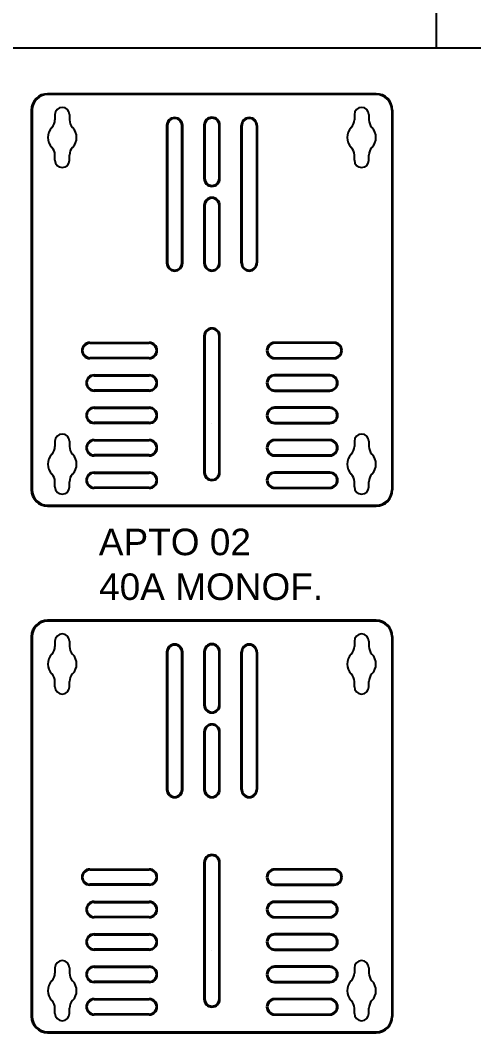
# Model space of a CAD drawing. Header units: millimetres. Extents: x 412 to 646, y 331 to 411.
# Drawn here: x 476.1483 to 476.3539, y 363.8661 to 364.3244 of the extents above; entities that cross this region are included whole.
import ezdxf

# ---------------------------------------------------------------- set-up
doc = ezdxf.new("R2010")
doc.units = ezdxf.units.MM
doc.layers.add('Elétrico', color=5, linetype='Continuous')
doc.styles.add('ARIAL', font='arial.ttf')
doc.dimstyles.new('cotass', dxfattribs={"dimtxt": 0.1, "dimasz": 0.01, "dimexe": 0.01, "dimexo": 0, "dimgap": 0.01, "dimtad": 0, "dimtih": 1, "dimtoh": 1, "dimdec": 0, "dimlfac": 1000, "dimzin": 4, "dimdsep": 46, "dimtxsty": 'ARIAL', "dimblk": 'OBLIQUE', "dimcen": 0, "dimdle": 0.01, "dimclrd": 7, "dimclre": 7, "dimclrt": 3, "dimadec": 0, "dimazin": 1, "dimtfac": 1, "dimtdec": 0, "dimtix": 1, "dimtofl": 0, "dimtmove": 0, "dimatfit": 3, "dimldrblk": 'OPEN30', "dimfxl": 0, "dimtolj": 1, "dimtzin": 0, "dimlwd": -1, "dimarcsym": 0})

# ---------------------------------------------------------------- blocks, each defined once
blk = doc.blocks.new('_Oblique')
at = {"color": 0, "linetype": 'ByBlock', "lineweight": -2}
blk.add_line((-0.5, -0.5), (0.5, 0.5), dxfattribs=at)
blk = doc.blocks.new('*D27')
at = {"layer": 'DEFPOINTS', "color": 0, "transparency": 16777216}
for p in [(476.3370169284684, 364.5025513806896), (475.9570169284685, 364.3117757689944), (476.3370169284684, 364.3117757689944)]:
    blk.add_point(p, dxfattribs=at)
at = {"layer": 'Elétrico', "color": 7, "transparency": 16777216}
for p, q in [((475.9545169284685, 364.5025513806896), (476.1169504209651, 364.5025513806896)), ((476.3395169284684, 364.5025513806896), (476.1770834359719, 364.5025513806896))]:
    blk.add_line(p, q, dxfattribs=at)
at = {"layer": 'Elétrico', "color": 7, "lineweight": -2, "transparency": 16777216}
for p, q in [((475.9570169284685, 364.3117757689944), (475.9570169284685, 364.5050513806896)), ((476.3370169284684, 364.3117757689944), (476.3370169284684, 364.5050513806896))]:
    blk.add_line(p, q, dxfattribs=at)
at = {"layer": 'Elétrico', "color": 7, "transparency": 16777216, "xscale": 0.0025, "yscale": 0.0025, "zscale": 0.0025, "rotation": 180}
blk.add_blockref('_Oblique', (475.9570169284685, 364.5025513806896), dxfattribs=at)
at = {"layer": 'Elétrico', "color": 7, "transparency": 16777216, "xscale": 0.0025, "yscale": 0.0025, "zscale": 0.0025}
blk.add_blockref('_Oblique', (476.3370169284684, 364.5025513806896), dxfattribs=at)
at = {"layer": 'Elétrico', "color": 3, "transparency": 16777216, "insert": (476.1470169284685, 364.5025513806896), "char_height": 0.025, "attachment_point": 5, "style": 'ARIAL'}
blk.add_mtext('\\A1;380', dxfattribs=at)
blk = doc.blocks.new('_Open30')
at = {"color": 0, "linetype": 'ByBlock', "lineweight": -2}
for p, q in [((-1, 0.26794919), (0, 0)), ((0, 0), (-1, -0.26794919)), ((0, 0), (-1, 0))]:
    blk.add_line(p, q, dxfattribs=at)
blk = doc.blocks.new('*D28')
at = {"layer": 'DEFPOINTS', "color": 0, "transparency": 16777216}
for p in [(476.7170169284685, 364.5025513806896), (476.3370169284684, 364.3117757689944), (476.7170169284685, 364.3117757689944)]:
    blk.add_point(p, dxfattribs=at)
at = {"layer": 'Elétrico', "color": 7, "transparency": 16777216}
for p, q in [((476.3345169284684, 364.5025513806896), (476.496950420965, 364.5025513806896)), ((476.7195169284685, 364.5025513806896), (476.5570834359719, 364.5025513806896))]:
    blk.add_line(p, q, dxfattribs=at)
at = {"layer": 'Elétrico', "color": 7, "lineweight": -2, "transparency": 16777216}
for p, q in [((476.3370169284684, 364.3117757689944), (476.3370169284684, 364.5050513806896)), ((476.7170169284685, 364.3117757689944), (476.7170169284685, 364.5050513806896))]:
    blk.add_line(p, q, dxfattribs=at)
at = {"layer": 'Elétrico', "color": 7, "transparency": 16777216, "xscale": 0.0025, "yscale": 0.0025, "zscale": 0.0025, "rotation": 180}
blk.add_blockref('_Oblique', (476.3370169284684, 364.5025513806896), dxfattribs=at)
at = {"layer": 'Elétrico', "color": 7, "transparency": 16777216, "xscale": 0.0025, "yscale": 0.0025, "zscale": 0.0025}
blk.add_blockref('_Oblique', (476.7170169284685, 364.5025513806896), dxfattribs=at)
at = {"layer": 'Elétrico', "color": 3, "transparency": 16777216, "insert": (476.5270169284685, 364.5025513806896), "char_height": 0.025, "attachment_point": 5, "style": 'ARIAL'}
blk.add_mtext('\\A1;380', dxfattribs=at)

msp = doc.modelspace()

# ---------------------------------------------------------------- linework, layer by layer
for p, q in [((476.3370169284684, 364.3117757689944), (475.9570169284685, 364.3117757689944)), ((476.7170169284685, 364.3117757689944), (476.3370169284686, 364.3117757689944)), ((476.3096680897228, 364.2911394537767), (476.1607680897229, 364.2911394537767)), ((476.3096680897228, 364.2907394537766), (476.1607680897229, 364.2907394537766)), ((476.1533680897227, 364.2837394537768), (476.1533680897227, 364.1118594537767)), ((476.1537680897228, 364.2837394537768), (476.1537680897228, 364.1118594537767)), ((476.1640975027302, 364.2816544870531), (476.1640975027302, 364.2793149980085)), ((476.1673825027304, 364.2849394870531), (476.1673825027304, 364.2849394870531)), ((476.1706675027305, 364.2816544870531), (476.1706675027305, 364.2793149980085)), ((476.2997686767152, 364.2816544870531), (476.2997686767152, 364.2793149980085)), ((476.3063386767154, 364.2816544870531), (476.3063386767154, 364.2793149980085)), ((476.3166680897228, 364.2837394537768), (476.3166680897228, 364.1118594537767)), ((476.317068089723, 364.2837394537768), (476.317068089723, 364.1118594537767)), ((476.2146680897227, 364.2766894537768), (476.2146680897227, 364.2145394537766)), ((476.2150680897229, 364.2766894537768), (476.2150680897229, 364.2145394537766)), ((476.2215680897226, 364.2145394537766), (476.2215680897226, 364.2766894537768)), ((476.221968089723, 364.2145394537766), (476.221968089723, 364.2766894537768)), ((476.2315680897228, 364.2768394537769), (476.2315680897228, 364.2528394537768)), ((476.231968089723, 364.2768394537769), (476.231968089723, 364.2528394537768)), ((476.2384680897227, 364.2528394537768), (476.2384680897227, 364.2768394537769)), ((476.2388680897228, 364.2528394537768), (476.2388680897228, 364.2768394537769)), ((476.2484680897227, 364.2145394537766), (476.2484680897227, 364.2766894537768)), ((476.2488680897228, 364.2145394537766), (476.2488680897228, 364.2766894537768)), ((476.255368089723, 364.2766894537768), (476.255368089723, 364.2145394537766)), ((476.2557680897227, 364.2766894537768), (476.2557680897227, 364.2145394537766)), ((476.1640975027302, 364.2610244870531), (476.1640975027302, 364.2633639760976)), ((476.1706675027305, 364.2610244870531), (476.1706675027305, 364.2633639760976)), ((476.2997686767152, 364.2610244870531), (476.2997686767152, 364.2633639760976)), ((476.3063386767154, 364.2610244870531), (476.3063386767154, 364.2633639760976)), ((476.2315680897228, 364.2405394537767), (476.2315680897228, 364.2145394537766)), ((476.231968089723, 364.2405394537767), (476.231968089723, 364.2145394537766)), ((476.2384680897227, 364.2145394537766), (476.2384680897227, 364.2405394537767)), ((476.2388680897228, 364.2145394537766), (476.2388680897228, 364.2405394537767)), ((476.2352180897229, 364.2112894537769), (476.2352180897229, 364.2112894537769)), ((476.2352180897229, 364.2112894537769), (476.2352180897229, 364.2112894537769)), ((476.2352180897229, 364.2112894537769), (476.2352180897229, 364.2112894537769)), ((476.2352180897229, 364.2104894537766), (476.2352180897229, 364.2104894537766)), ((476.2352180897229, 364.2104894537766), (476.2352180897229, 364.2104894537766)), ((476.2352180897229, 364.2104894537766), (476.2352180897229, 364.2104894537766)), ((476.2315680897228, 364.1814394537768), (476.2315680897228, 364.1197394537766)), ((476.231968089723, 364.1814394537768), (476.231968089723, 364.1197394537766)), ((476.2384680897227, 364.1197394537766), (476.2384680897227, 364.1814394537768)), ((476.2388680897228, 364.1197394537766), (476.2388680897228, 364.1814394537768)), ((476.1798681164597, 364.1785594490267), (476.2068181164597, 364.1785594490267)), ((476.1798681164597, 364.1781594490266), (476.2068181164597, 364.1781594490266)), ((476.2905680629859, 364.1785594490267), (476.263618062986, 364.1785594490267)), ((476.2905680629859, 364.1781594490266), (476.263618062986, 364.1781594490266)), ((476.1766181164597, 364.1749094490266), (476.1766181164597, 364.1749094490266)), ((476.2068181164597, 364.1716594490266), (476.1798681164597, 364.1716594490266)), ((476.2068181164597, 364.1712594490267), (476.1798681164597, 364.1712594490267)), ((476.2100681164596, 364.1749094490266), (476.2100681164596, 364.1749094490266)), ((476.260368062986, 364.1749094490266), (476.260368062986, 364.1749094490266)), ((476.263618062986, 364.1716594490266), (476.2905680629859, 364.1716594490266)), ((476.263618062986, 364.1712594490267), (476.2905680629859, 364.1712594490267)), ((476.2938180629859, 364.1749094490266), (476.2938180629859, 364.1749094490266)), ((476.1818181164596, 364.1638794490265), (476.2068181164597, 364.1638794490265)), ((476.1818181164596, 364.1634794490268), (476.2068181164597, 364.1634794490268)), ((476.2886180629858, 364.1638794490265), (476.263618062986, 364.1638794490265)), ((476.2886180629858, 364.1634794490268), (476.263618062986, 364.1634794490268)), ((476.2068181164597, 364.1569794490266), (476.1818181164596, 364.1569794490266)), ((476.263618062986, 364.1569794490266), (476.2886180629858, 364.1569794490266)), ((476.2068181164597, 364.1565794490267), (476.1818181164596, 364.1565794490267)), ((476.263618062986, 364.1565794490267), (476.2886180629858, 364.1565794490267)), ((476.1818181164596, 364.1491994490267), (476.2068181164597, 364.1491994490267)), ((476.1818181164596, 364.1487994490266), (476.2068181164597, 364.1487994490266)), ((476.2886180629858, 364.1491994490267), (476.263618062986, 364.1491994490267)), ((476.2886180629858, 364.1487994490266), (476.263618062986, 364.1487994490266)), ((476.2068181164597, 364.1422994490266), (476.1818181164596, 364.1422994490266)), ((476.2068181164597, 364.1418994490267), (476.1818181164596, 364.1418994490267)), ((476.2352180897229, 364.1416894537766), (476.2352180897229, 364.1416894537766)), ((476.2352180897229, 364.1416894537766), (476.2352180897229, 364.1416894537766)), ((476.2352180897229, 364.1416894537766), (476.2352180897229, 364.1416894537766)), ((476.263618062986, 364.1422994490266), (476.2886180629858, 364.1422994490266)), ((476.263618062986, 364.1418994490267), (476.2886180629858, 364.1418994490267)), ((476.1673825027304, 364.137089487053), (476.1673825027304, 364.137089487053)), ((476.1818181164596, 364.1345194490267), (476.2068181164597, 364.1345194490267)), ((476.1818181164596, 364.1341194490266), (476.2068181164597, 364.1341194490266)), ((476.2886180629858, 364.1345194490267), (476.263618062986, 364.1345194490267)), ((476.2886180629858, 364.1341194490266), (476.263618062986, 364.1341194490266)), ((476.3030536767152, 364.137089487053), (476.3030536767152, 364.137089487053)), ((476.1640975027302, 364.133804487053), (476.1640975027302, 364.1314649980083)), ((476.1706675027305, 364.133804487053), (476.1706675027305, 364.1314649980083)), ((476.2997686767152, 364.133804487053), (476.2997686767152, 364.1314649980083)), ((476.3063386767154, 364.133804487053), (476.3063386767154, 364.1314649980083)), ((476.2068181164597, 364.1276194490266), (476.1818181164596, 364.1276194490266)), ((476.2068181164597, 364.1272194490267), (476.1818181164596, 364.1272194490267)), ((476.263618062986, 364.1276194490266), (476.2886180629858, 364.1276194490266)), ((476.263618062986, 364.1272194490267), (476.2886180629858, 364.1272194490267)), ((476.1818181164596, 364.1198394490265), (476.2068181164597, 364.1198394490265)), ((476.1818181164596, 364.1194394490268), (476.2068181164597, 364.1194394490268)), ((476.2886180629858, 364.1198394490265), (476.263618062986, 364.1198394490265)), ((476.2886180629858, 364.1194394490268), (476.263618062986, 364.1194394490268)), ((476.1640975027302, 364.113174487053), (476.1640975027302, 364.1155139760978)), ((476.1706675027305, 364.113174487053), (476.1706675027305, 364.1155139760978)), ((476.2068181164597, 364.1129394490266), (476.1818181164596, 364.1129394490266)), ((476.2068181164597, 364.1125394490265), (476.1818181164596, 364.1125394490265)), ((476.263618062986, 364.1129394490266), (476.2886180629858, 364.1129394490266)), ((476.263618062986, 364.1125394490265), (476.2886180629858, 364.1125394490265)), ((476.2997686767152, 364.113174487053), (476.2997686767152, 364.1155139760978)), ((476.2997686767152, 364.113174487053), (476.2997686767152, 364.1155139760978)), ((476.3063386767154, 364.113174487053), (476.3063386767154, 364.1155139760978)), ((476.1607680897229, 364.1048594537768), (476.3096680897228, 364.1048594537768)), ((476.1607680897229, 364.1044594537769), (476.3096680897228, 364.1044594537769)), ((476.3096680897228, 364.0528239737367), (476.1607680897229, 364.0528239737367)), ((476.3096680897228, 364.0524239737366), (476.1607680897229, 364.0524239737366)), ((476.1533680897227, 364.0454239737365), (476.1533680897227, 363.8735439737364)), ((476.1537680897228, 364.0454239737365), (476.1537680897228, 363.8735439737364)), ((476.1640975027302, 364.0433390070128), (476.1640975027302, 364.0409995179683)), ((476.1673825027304, 364.0466240070128), (476.1673825027304, 364.0466240070128)), ((476.1706675027305, 364.0433390070128), (476.1706675027305, 364.0409995179683)), ((476.2997686767152, 364.0433390070128), (476.2997686767152, 364.0409995179683)), ((476.3063386767154, 364.0433390070128), (476.3063386767154, 364.0409995179683)), ((476.3166680897228, 364.0454239737365), (476.3166680897228, 363.8735439737364)), ((476.317068089723, 364.0454239737365), (476.317068089723, 363.8735439737364)), ((476.2146680897227, 364.0383739737368), (476.2146680897227, 363.9762239737364)), ((476.2150680897229, 364.0383739737368), (476.2150680897229, 363.9762239737364)), ((476.2215680897226, 363.9762239737364), (476.2215680897226, 364.0383739737368)), ((476.221968089723, 363.9762239737364), (476.221968089723, 364.0383739737368)), ((476.2315680897228, 364.0385239737367), (476.2315680897228, 364.0145239737368)), ((476.231968089723, 364.0385239737367), (476.231968089723, 364.0145239737368)), ((476.2384680897227, 364.0145239737368), (476.2384680897227, 364.0385239737367)), ((476.2388680897228, 364.0145239737368), (476.2388680897228, 364.0385239737367)), ((476.2484680897227, 363.9762239737364), (476.2484680897227, 364.0383739737368)), ((476.2488680897228, 363.9762239737364), (476.2488680897228, 364.0383739737368)), ((476.255368089723, 364.0383739737368), (476.255368089723, 363.9762239737364)), ((476.2557680897227, 364.0383739737368), (476.2557680897227, 363.9762239737364)), ((476.1640975027302, 364.0227090070128), (476.1640975027302, 364.0250484960574)), ((476.1706675027305, 364.0227090070128), (476.1706675027305, 364.0250484960574)), ((476.2997686767152, 364.0227090070128), (476.2997686767152, 364.0250484960574)), ((476.3063386767154, 364.0227090070128), (476.3063386767154, 364.0250484960574)), ((476.2315680897228, 364.0022239737365), (476.2315680897228, 363.9762239737364)), ((476.231968089723, 364.0022239737365), (476.231968089723, 363.9762239737364)), ((476.2384680897227, 363.9762239737364), (476.2384680897227, 364.0022239737365)), ((476.2388680897228, 363.9762239737364), (476.2388680897228, 364.0022239737365)), ((476.2352180897229, 363.9729739737367), (476.2352180897229, 363.9729739737367)), ((476.2352180897229, 363.9729739737367), (476.2352180897229, 363.9729739737367)), ((476.2352180897229, 363.9729739737367), (476.2352180897229, 363.9729739737367)), ((476.2352180897229, 363.9721739737369), (476.2352180897229, 363.9721739737369)), ((476.2352180897229, 363.9721739737369), (476.2352180897229, 363.9721739737369)), ((476.2352180897229, 363.9721739737369), (476.2352180897229, 363.9721739737369)), ((476.2315680897228, 363.9431239737365), (476.2315680897228, 363.8814239737366)), ((476.231968089723, 363.9431239737365), (476.231968089723, 363.8814239737366)), ((476.2384680897227, 363.8814239737366), (476.2384680897227, 363.9431239737365)), ((476.2388680897228, 363.8814239737366), (476.2388680897228, 363.9431239737365)), ((476.1798681164597, 363.9402439689865), (476.2068181164597, 363.9402439689865)), ((476.1798681164597, 363.9398439689866), (476.2068181164597, 363.9398439689866)), ((476.2905680629859, 363.9402439689865), (476.263618062986, 363.9402439689865)), ((476.2905680629859, 363.9398439689866), (476.263618062986, 363.9398439689866)), ((476.1766181164597, 363.9365939689864), (476.1766181164597, 363.9365939689864)), ((476.2068181164597, 363.9333439689866), (476.1798681164597, 363.9333439689866)), ((476.2068181164597, 363.9329439689865), (476.1798681164597, 363.9329439689865)), ((476.2100681164596, 363.9365939689864), (476.2100681164596, 363.9365939689864)), ((476.260368062986, 363.9365939689864), (476.260368062986, 363.9365939689864)), ((476.263618062986, 363.9333439689866), (476.2905680629859, 363.9333439689866)), ((476.263618062986, 363.9329439689865), (476.2905680629859, 363.9329439689865)), ((476.2938180629859, 363.9365939689864), (476.2938180629859, 363.9365939689864)), ((476.1818181164596, 363.9255639689865), (476.2068181164597, 363.9255639689865)), ((476.1818181164596, 363.9251639689866), (476.2068181164597, 363.9251639689866)), ((476.2886180629858, 363.9255639689865), (476.263618062986, 363.9255639689865)), ((476.2886180629858, 363.9251639689866), (476.263618062986, 363.9251639689866)), ((476.2068181164597, 363.9186639689864), (476.1818181164596, 363.9186639689864)), ((476.263618062986, 363.9186639689864), (476.2886180629858, 363.9186639689864)), ((476.2068181164597, 363.9182639689867), (476.1818181164596, 363.9182639689867)), ((476.263618062986, 363.9182639689867), (476.2886180629858, 363.9182639689867)), ((476.1818181164596, 363.9108839689865), (476.2068181164597, 363.9108839689865)), ((476.1818181164596, 363.9104839689863), (476.2068181164597, 363.9104839689863)), ((476.2886180629858, 363.9108839689865), (476.263618062986, 363.9108839689865)), ((476.2886180629858, 363.9104839689863), (476.263618062986, 363.9104839689863)), ((476.2068181164597, 363.9039839689866), (476.1818181164596, 363.9039839689866)), ((476.2068181164597, 363.9035839689865), (476.1818181164596, 363.9035839689865)), ((476.2352180897229, 363.9033739737366), (476.2352180897229, 363.9033739737366)), ((476.2352180897229, 363.9033739737366), (476.2352180897229, 363.9033739737366)), ((476.2352180897229, 363.9033739737366), (476.2352180897229, 363.9033739737366)), ((476.263618062986, 363.9039839689866), (476.2886180629858, 363.9039839689866)), ((476.263618062986, 363.9035839689865), (476.2886180629858, 363.9035839689865)), ((476.1673825027304, 363.898774007013), (476.1673825027304, 363.898774007013)), ((476.1818181164596, 363.8962039689867), (476.2068181164597, 363.8962039689867)), ((476.1818181164596, 363.8958039689866), (476.2068181164597, 363.8958039689866)), ((476.2886180629858, 363.8962039689867), (476.263618062986, 363.8962039689867)), ((476.2886180629858, 363.8958039689866), (476.263618062986, 363.8958039689866)), ((476.3030536767152, 363.898774007013), (476.3030536767152, 363.898774007013)), ((476.1640975027302, 363.895489007013), (476.1640975027302, 363.8931495179683)), ((476.1706675027305, 363.895489007013), (476.1706675027305, 363.8931495179683)), ((476.2997686767152, 363.895489007013), (476.2997686767152, 363.8931495179683)), ((476.3063386767154, 363.895489007013), (476.3063386767154, 363.8931495179683)), ((476.2068181164597, 363.8893039689864), (476.1818181164596, 363.8893039689864)), ((476.2068181164597, 363.8889039689865), (476.1818181164596, 363.8889039689865)), ((476.263618062986, 363.8893039689864), (476.2886180629858, 363.8893039689864)), ((476.263618062986, 363.8889039689865), (476.2886180629858, 363.8889039689865)), ((476.1818181164596, 363.8815239689865), (476.2068181164597, 363.8815239689865)), ((476.1818181164596, 363.8811239689866), (476.2068181164597, 363.8811239689866)), ((476.2886180629858, 363.8815239689865), (476.263618062986, 363.8815239689865)), ((476.2886180629858, 363.8811239689866), (476.263618062986, 363.8811239689866)), ((476.1640975027302, 363.8748590070128), (476.1640975027302, 363.8771984960575)), ((476.1706675027305, 363.8748590070128), (476.1706675027305, 363.8771984960575)), ((476.2068181164597, 363.8746239689866), (476.1818181164596, 363.8746239689866)), ((476.2068181164597, 363.8742239689865), (476.1818181164596, 363.8742239689865)), ((476.263618062986, 363.8746239689866), (476.2886180629858, 363.8746239689866)), ((476.263618062986, 363.8742239689865), (476.2886180629858, 363.8742239689865)), ((476.2997686767152, 363.8748590070128), (476.2997686767152, 363.8771984960575)), ((476.2997686767152, 363.8748590070128), (476.2997686767152, 363.8771984960575)), ((476.3063386767154, 363.8748590070128), (476.3063386767154, 363.8771984960575)), ((476.1607680897229, 363.8665439737366), (476.3096680897228, 363.8665439737366)), ((476.1607680897229, 363.8661439737367), (476.3096680897228, 363.8661439737367))]:
    msp.add_line(p, q)
for centre, radius, start, end in [((476.1607680897229, 364.2837394537768), 0.007400000000000001, 90, 180), ((476.1607680897229, 364.2837394537768), 0.007, 90, 180), ((476.3096680897228, 364.2837394537768), 0.007400000000000001, 0, 90), ((476.3096680897228, 364.2837394537768), 0.007, 0, 90), ((476.1673825027304, 364.2816544870531), 0.003285, 90, 180), ((476.1673825027304, 364.2816544870531), 0.003285, 0, 90), ((476.3030536767152, 364.2816544870531), 0.003285, 90, 180), ((476.3030536767152, 364.2816544870531), 0.003285, 0, 90), ((476.1590975027303, 364.2793149980085), 0.005, 316.0903885714994, 0), ((476.1756675027301, 364.2793149980085), 0.005, 180, 223.9096114285005), ((476.2183180897226, 364.2766894537768), 0.00365, 90, 180), ((476.2183180897226, 364.2766894537768), 0.00325, 90, 180), ((476.2183180897226, 364.2766894537768), 0.00365, 0, 90), ((476.2183180897226, 364.2766894537768), 0.00325, 0, 90), ((476.2352180897229, 364.2768394537769), 0.00365, 90, 180), ((476.2352180897229, 364.2768394537769), 0.00325, 90, 180), ((476.2352180897229, 364.2768394537769), 0.00365, 0, 90), ((476.2352180897229, 364.2768394537769), 0.00325, 0, 90), ((476.252118089723, 364.2766894537768), 0.00365, 90, 180), ((476.252118089723, 364.2766894537768), 0.00325, 90, 180), ((476.252118089723, 364.2766894537768), 0.00365, 0, 90), ((476.252118089723, 364.2766894537768), 0.00325, 0, 90), ((476.2947686767153, 364.2793149980085), 0.005, 316.0903885714994, 0), ((476.3113386767153, 364.2793149980085), 0.005, 180, 223.9096114285005), ((476.1673825027304, 364.2713394870528), 0.006500000000000001, 136.0903885714995, 223.9096114285005), ((476.1673825027304, 364.2713394870528), 0.006500000000000001, 316.0903885714994, 43.90961142850053), ((476.3030536767152, 364.2713394870528), 0.006500000000000001, 136.0903885714995, 223.9096114285005), ((476.3030536767152, 364.2713394870528), 0.006500000000000001, 316.0903885714994, 43.90961142850053), ((476.1590975027303, 364.2633639760976), 0.005, 0, 43.90961142850053), ((476.1756675027301, 364.2633639760976), 0.005, 136.0903885714995, 180), ((476.2947686767153, 364.2633639760976), 0.005, 0, 43.90961142850053), ((476.3113386767153, 364.2633639760976), 0.005, 136.0903885714995, 180), ((476.1673825027304, 364.2610244870531), 0.003285, 180, 270), ((476.1673825027304, 364.2610244870531), 0.003285, 270, 0), ((476.3030536767152, 364.2610244870531), 0.003285, 180, 270), ((476.3030536767152, 364.2610244870531), 0.003285, 270, 0), ((476.2352180897229, 364.2528394537768), 0.00365, 180, 270), ((476.2352180897229, 364.2528394537768), 0.00325, 180, 270), ((476.2352180897229, 364.2528394537768), 0.00325, 270, 0), ((476.2352180897229, 364.2528394537768), 0.00365, 270, 0), ((476.2352180897229, 364.2405394537767), 0.00365, 90, 180), ((476.2352180897229, 364.2405394537767), 0.00365, 0, 90), ((476.2352180897229, 364.2405394537767), 0.00325, 90, 180), ((476.2352180897229, 364.2405394537767), 0.00325, 0, 90), ((476.2183180897226, 364.2145394537766), 0.00365, 180, 270), ((476.2183180897226, 364.2145394537766), 0.00325, 180, 270), ((476.2183180897226, 364.2145394537766), 0.00325, 270, 0), ((476.2183180897226, 364.2145394537766), 0.00365, 270, 0), ((476.2352180897229, 364.2145394537766), 0.00365, 180, 270), ((476.2352180897229, 364.2145394537766), 0.00325, 180, 270), ((476.2352180897229, 364.2145394537766), 0.00365, 270, 0), ((476.2352180897229, 364.2145394537766), 0.00325, 270, 0), ((476.252118089723, 364.2145394537766), 0.00365, 180, 270), ((476.252118089723, 364.2145394537766), 0.00325, 180, 270), ((476.252118089723, 364.2145394537766), 0.00325, 270, 0), ((476.252118089723, 364.2145394537766), 0.00365, 270, 0), ((476.2352180897229, 364.1814394537768), 0.00365, 90, 180), ((476.2352180897229, 364.1814394537768), 0.00325, 90, 180), ((476.2352180897229, 364.1814394537768), 0.00365, 0, 90), ((476.2352180897229, 364.1814394537768), 0.00325, 0, 90), ((476.1798681164597, 364.1749094490266), 0.00365, 90, 180), ((476.1798681164597, 364.1749094490266), 0.00325, 90, 180), ((476.2068181164597, 364.1749094490266), 0.00365, 0, 90), ((476.2068181164597, 364.1749094490266), 0.00325, 0, 90), ((476.263618062986, 364.1749094490266), 0.00365, 90, 180), ((476.263618062986, 364.1749094490266), 0.00325, 90, 180), ((476.2905680629859, 364.1749094490266), 0.00365, 0, 90), ((476.2905680629859, 364.1749094490266), 0.00325, 0, 90), ((476.1798681164597, 364.1749094490266), 0.00365, 180, 270), ((476.1798681164597, 364.1749094490266), 0.00325, 180, 270), ((476.2068181164597, 364.1749094490266), 0.00325, 270, 0), ((476.2068181164597, 364.1749094490266), 0.00365, 270, 0), ((476.263618062986, 364.1749094490266), 0.00365, 180, 270), ((476.263618062986, 364.1749094490266), 0.00325, 180, 270), ((476.2905680629859, 364.1749094490266), 0.00365, 270, 0), ((476.2905680629859, 364.1749094490266), 0.00325, 270, 0), ((476.1818181164596, 364.1602294490266), 0.00365, 90, 180), ((476.1818181164596, 364.1602294490266), 0.00325, 90, 180), ((476.2068181164597, 364.1602294490266), 0.00365, 0, 90), ((476.2068181164597, 364.1602294490266), 0.00325, 0, 90), ((476.263618062986, 364.1602294490266), 0.00365, 90, 180), ((476.263618062986, 364.1602294490266), 0.00325, 90, 180), ((476.2886180629858, 364.1602294490266), 0.00365, 0, 90), ((476.2886180629858, 364.1602294490266), 0.00325, 0, 90), ((476.1818181164596, 364.1602294490266), 0.00365, 180, 270), ((476.1818181164596, 364.1602294490266), 0.00325, 180, 270), ((476.2068181164597, 364.1602294490266), 0.00365, 270, 0), ((476.2068181164597, 364.1602294490266), 0.00325, 270, 0), ((476.263618062986, 364.1602294490266), 0.00365, 180, 270), ((476.263618062986, 364.1602294490266), 0.00325, 180, 270), ((476.2886180629858, 364.1602294490266), 0.00365, 270, 0), ((476.2886180629858, 364.1602294490266), 0.00325, 270, 0), ((476.1818181164596, 364.1455494490268), 0.00365, 90, 180), ((476.1818181164596, 364.1455494490268), 0.00325, 90, 180), ((476.2068181164597, 364.1455494490268), 0.00365, 0, 90), ((476.2068181164597, 364.1455494490268), 0.00325, 0, 90), ((476.263618062986, 364.1455494490268), 0.00365, 90, 180), ((476.263618062986, 364.1455494490268), 0.00325, 90, 180), ((476.2886180629858, 364.1455494490268), 0.00365, 0, 90), ((476.2886180629858, 364.1455494490268), 0.00325, 0, 90), ((476.1818181164596, 364.1455494490268), 0.00365, 180, 270), ((476.1818181164596, 364.1455494490268), 0.00325, 180, 270), ((476.2068181164597, 364.1455494490268), 0.00325, 270, 0), ((476.2068181164597, 364.1455494490268), 0.00365, 270, 0), ((476.263618062986, 364.1455494490268), 0.00365, 180, 270), ((476.263618062986, 364.1455494490268), 0.00325, 180, 270), ((476.2886180629858, 364.1455494490268), 0.00325, 270, 0), ((476.2886180629858, 364.1455494490268), 0.00365, 270, 0), ((476.1673825027304, 364.133804487053), 0.003285, 90, 180), ((476.1673825027304, 364.133804487053), 0.003285, 0, 90), ((476.1818181164596, 364.1308694490266), 0.00365, 90, 180), ((476.1818181164596, 364.1308694490266), 0.00325, 90, 180), ((476.2068181164597, 364.1308694490266), 0.00365, 0, 90), ((476.2068181164597, 364.1308694490266), 0.00325, 0, 90), ((476.263618062986, 364.1308694490266), 0.00365, 90, 180), ((476.263618062986, 364.1308694490266), 0.00325, 90, 180), ((476.2886180629858, 364.1308694490266), 0.00365, 0, 90), ((476.2886180629858, 364.1308694490266), 0.00325, 0, 90), ((476.3030536767152, 364.133804487053), 0.003285, 90, 180), ((476.3030536767152, 364.133804487053), 0.003285, 0, 90), ((476.1590975027303, 364.1314649980083), 0.005, 316.0903885714994, 0), ((476.1756675027301, 364.1314649980083), 0.005, 180, 223.9096114285005), ((476.1818181164596, 364.1308694490266), 0.00365, 180, 270), ((476.1818181164596, 364.1308694490266), 0.00325, 180, 270), ((476.2068181164597, 364.1308694490266), 0.00325, 270, 0), ((476.2068181164597, 364.1308694490266), 0.00365, 270, 0), ((476.263618062986, 364.1308694490266), 0.00365, 180, 270), ((476.263618062986, 364.1308694490266), 0.00325, 180, 270), ((476.2886180629858, 364.1308694490266), 0.00325, 270, 0), ((476.2886180629858, 364.1308694490266), 0.00365, 270, 0), ((476.2947686767153, 364.1314649980083), 0.005, 316.0903885714994, 0), ((476.3113386767153, 364.1314649980083), 0.005, 180, 223.9096114285005), ((476.1673825027304, 364.123489487053), 0.006500000000000001, 136.0903885714995, 223.9096114285005), ((476.1673825027304, 364.123489487053), 0.006500000000000001, 316.0903885714994, 43.90961142850053), ((476.3030536767152, 364.123489487053), 0.006500000000000001, 136.0903885714995, 223.9096114285005), ((476.3030536767152, 364.123489487053), 0.006500000000000001, 316.0903885714994, 43.90961142850053), ((476.1590975027303, 364.1155139760978), 0.005, 0, 43.90961142850053), ((476.1756675027301, 364.1155139760978), 0.005, 136.0903885714995, 180), ((476.1818181164596, 364.1161894490268), 0.00365, 90, 180), ((476.1818181164596, 364.1161894490268), 0.00365, 180, 270), ((476.1818181164596, 364.1161894490268), 0.00325, 90, 180), ((476.1818181164596, 364.1161894490268), 0.00325, 180, 270), ((476.2068181164597, 364.1161894490268), 0.00365, 0, 90), ((476.2068181164597, 364.1161894490268), 0.00325, 0, 90), ((476.2068181164597, 364.1161894490268), 0.00325, 270, 0), ((476.2068181164597, 364.1161894490268), 0.00365, 270, 0), ((476.2352180897229, 364.1197394537766), 0.00365, 180, 270), ((476.2352180897229, 364.1197394537766), 0.00325, 180, 270), ((476.2352180897229, 364.1197394537766), 0.00325, 270, 0), ((476.2352180897229, 364.1197394537766), 0.00365, 270, 0), ((476.263618062986, 364.1161894490268), 0.00365, 90, 180), ((476.263618062986, 364.1161894490268), 0.00365, 180, 270), ((476.263618062986, 364.1161894490268), 0.00325, 90, 180), ((476.263618062986, 364.1161894490268), 0.00325, 180, 270), ((476.2886180629858, 364.1161894490268), 0.00365, 0, 90), ((476.2886180629858, 364.1161894490268), 0.00325, 0, 90), ((476.2886180629858, 364.1161894490268), 0.00325, 270, 0), ((476.2886180629858, 364.1161894490268), 0.00365, 270, 0), ((476.2947686767153, 364.1155139760978), 0.005, 0, 43.90961142850053), ((476.3113386767153, 364.1155139760978), 0.005, 136.0903885714995, 180), ((476.1607680897229, 364.1118594537767), 0.007400000000000001, 180, 270), ((476.1607680897229, 364.1118594537767), 0.007, 180, 270), ((476.1673825027304, 364.113174487053), 0.003285, 180, 270), ((476.1673825027304, 364.113174487053), 0.003285, 270, 0), ((476.3030536767152, 364.113174487053), 0.003285, 180, 270), ((476.3030536767152, 364.113174487053), 0.003285, 270, 0), ((476.3096680897228, 364.1118594537767), 0.007, 270, 0), ((476.3096680897228, 364.1118594537767), 0.007400000000000001, 270, 0), ((476.1607680897229, 364.0454239737365), 0.007400000000000001, 90, 180), ((476.1607680897229, 364.0454239737365), 0.007, 90, 180), ((476.3096680897228, 364.0454239737365), 0.007400000000000001, 0, 90), ((476.3096680897228, 364.0454239737365), 0.007, 0, 90), ((476.1673825027304, 364.0433390070128), 0.003285, 90, 180), ((476.1673825027304, 364.0433390070128), 0.003285, 0, 90), ((476.3030536767152, 364.0433390070128), 0.003285, 90, 180), ((476.3030536767152, 364.0433390070128), 0.003285, 0, 90), ((476.1590975027303, 364.0409995179683), 0.005, 316.0903885714994, 0), ((476.1756675027301, 364.0409995179683), 0.005, 180, 223.9096114285005), ((476.2183180897226, 364.0383739737368), 0.00365, 90, 180), ((476.2183180897226, 364.0383739737368), 0.00325, 90, 180), ((476.2183180897226, 364.0383739737368), 0.00365, 0, 90), ((476.2183180897226, 364.0383739737368), 0.00325, 0, 90), ((476.2352180897229, 364.0385239737367), 0.00365, 90, 180), ((476.2352180897229, 364.0385239737367), 0.00325, 90, 180), ((476.2352180897229, 364.0385239737367), 0.00365, 0, 90), ((476.2352180897229, 364.0385239737367), 0.00325, 0, 90), ((476.252118089723, 364.0383739737368), 0.00365, 90, 180), ((476.252118089723, 364.0383739737368), 0.00325, 90, 180), ((476.252118089723, 364.0383739737368), 0.00365, 0, 90), ((476.252118089723, 364.0383739737368), 0.00325, 0, 90), ((476.2947686767153, 364.0409995179683), 0.005, 316.0903885714994, 0), ((476.3113386767153, 364.0409995179683), 0.005, 180, 223.9096114285005), ((476.1673825027304, 364.0330240070128), 0.006500000000000001, 136.0903885714995, 223.9096114285005), ((476.1673825027304, 364.0330240070128), 0.006500000000000001, 316.0903885714994, 43.90961142850053), ((476.3030536767152, 364.0330240070128), 0.006500000000000001, 136.0903885714995, 223.9096114285005), ((476.3030536767152, 364.0330240070128), 0.006500000000000001, 316.0903885714994, 43.90961142850053), ((476.1590975027303, 364.0250484960574), 0.005, 0, 43.90961142850053), ((476.1756675027301, 364.0250484960574), 0.005, 136.0903885714995, 180), ((476.2947686767153, 364.0250484960574), 0.005, 0, 43.90961142850053), ((476.3113386767153, 364.0250484960574), 0.005, 136.0903885714995, 180), ((476.1673825027304, 364.0227090070128), 0.003285, 180, 270), ((476.1673825027304, 364.0227090070128), 0.003285, 270, 0), ((476.3030536767152, 364.0227090070128), 0.003285, 180, 270), ((476.3030536767152, 364.0227090070128), 0.003285, 270, 0), ((476.2352180897229, 364.0145239737368), 0.00365, 180, 270), ((476.2352180897229, 364.0145239737368), 0.00325, 180, 270), ((476.2352180897229, 364.0145239737368), 0.00325, 270, 0), ((476.2352180897229, 364.0145239737368), 0.00365, 270, 0), ((476.2352180897229, 364.0022239737365), 0.00365, 90, 180), ((476.2352180897229, 364.0022239737365), 0.00365, 0, 90), ((476.2352180897229, 364.0022239737365), 0.00325, 90, 180), ((476.2352180897229, 364.0022239737365), 0.00325, 0, 90), ((476.2183180897226, 363.9762239737364), 0.00365, 180, 270), ((476.2183180897226, 363.9762239737364), 0.00325, 180, 270), ((476.2183180897226, 363.9762239737364), 0.00325, 270, 0), ((476.2183180897226, 363.9762239737364), 0.00365, 270, 0), ((476.2352180897229, 363.9762239737364), 0.00365, 180, 270), ((476.2352180897229, 363.9762239737364), 0.00325, 180, 270), ((476.2352180897229, 363.9762239737364), 0.00365, 270, 0), ((476.2352180897229, 363.9762239737364), 0.00325, 270, 0), ((476.252118089723, 363.9762239737364), 0.00365, 180, 270), ((476.252118089723, 363.9762239737364), 0.00325, 180, 270), ((476.252118089723, 363.9762239737364), 0.00325, 270, 0), ((476.252118089723, 363.9762239737364), 0.00365, 270, 0), ((476.2352180897229, 363.9431239737365), 0.00365, 90, 180), ((476.2352180897229, 363.9431239737365), 0.00325, 90, 180), ((476.2352180897229, 363.9431239737365), 0.00365, 0, 90), ((476.2352180897229, 363.9431239737365), 0.00325, 0, 90), ((476.1798681164597, 363.9365939689864), 0.00365, 90, 180), ((476.1798681164597, 363.9365939689864), 0.00325, 90, 180), ((476.2068181164597, 363.9365939689864), 0.00365, 0, 90), ((476.2068181164597, 363.9365939689864), 0.00325, 0, 90), ((476.263618062986, 363.9365939689864), 0.00365, 90, 180), ((476.263618062986, 363.9365939689864), 0.00325, 90, 180), ((476.2905680629859, 363.9365939689864), 0.00365, 0, 90), ((476.2905680629859, 363.9365939689864), 0.00325, 0, 90), ((476.1798681164597, 363.9365939689864), 0.00365, 180, 270), ((476.1798681164597, 363.9365939689864), 0.00325, 180, 270), ((476.2068181164597, 363.9365939689864), 0.00325, 270, 0), ((476.2068181164597, 363.9365939689864), 0.00365, 270, 0), ((476.263618062986, 363.9365939689864), 0.00365, 180, 270), ((476.263618062986, 363.9365939689864), 0.00325, 180, 270), ((476.2905680629859, 363.9365939689864), 0.00365, 270, 0), ((476.2905680629859, 363.9365939689864), 0.00325, 270, 0), ((476.1818181164596, 363.9219139689866), 0.00365, 90, 180), ((476.1818181164596, 363.9219139689866), 0.00325, 90, 180), ((476.2068181164597, 363.9219139689866), 0.00365, 0, 90), ((476.2068181164597, 363.9219139689866), 0.00325, 0, 90), ((476.263618062986, 363.9219139689866), 0.00365, 90, 180), ((476.263618062986, 363.9219139689866), 0.00325, 90, 180), ((476.2886180629858, 363.9219139689866), 0.00365, 0, 90), ((476.2886180629858, 363.9219139689866), 0.00325, 0, 90), ((476.1818181164596, 363.9219139689866), 0.00365, 180, 270), ((476.1818181164596, 363.9219139689866), 0.00325, 180, 270), ((476.2068181164597, 363.9219139689866), 0.00365, 270, 0), ((476.2068181164597, 363.9219139689866), 0.00325, 270, 0), ((476.263618062986, 363.9219139689866), 0.00365, 180, 270), ((476.263618062986, 363.9219139689866), 0.00325, 180, 270), ((476.2886180629858, 363.9219139689866), 0.00365, 270, 0), ((476.2886180629858, 363.9219139689866), 0.00325, 270, 0), ((476.1818181164596, 363.9072339689866), 0.00365, 90, 180), ((476.1818181164596, 363.9072339689866), 0.00325, 90, 180), ((476.2068181164597, 363.9072339689866), 0.00365, 0, 90), ((476.2068181164597, 363.9072339689866), 0.00325, 0, 90), ((476.263618062986, 363.9072339689866), 0.00365, 90, 180), ((476.263618062986, 363.9072339689866), 0.00325, 90, 180), ((476.2886180629858, 363.9072339689866), 0.00365, 0, 90), ((476.2886180629858, 363.9072339689866), 0.00325, 0, 90), ((476.1818181164596, 363.9072339689866), 0.00365, 180, 270), ((476.1818181164596, 363.9072339689866), 0.00325, 180, 270), ((476.2068181164597, 363.9072339689866), 0.00325, 270, 0), ((476.2068181164597, 363.9072339689866), 0.00365, 270, 0), ((476.263618062986, 363.9072339689866), 0.00365, 180, 270), ((476.263618062986, 363.9072339689866), 0.00325, 180, 270), ((476.2886180629858, 363.9072339689866), 0.00325, 270, 0), ((476.2886180629858, 363.9072339689866), 0.00365, 270, 0), ((476.1673825027304, 363.895489007013), 0.003285, 90, 180), ((476.1673825027304, 363.895489007013), 0.003285, 0, 90), ((476.1818181164596, 363.8925539689866), 0.00365, 90, 180), ((476.1818181164596, 363.8925539689866), 0.00325, 90, 180), ((476.2068181164597, 363.8925539689866), 0.00365, 0, 90), ((476.2068181164597, 363.8925539689866), 0.00325, 0, 90), ((476.263618062986, 363.8925539689866), 0.00365, 90, 180), ((476.263618062986, 363.8925539689866), 0.00325, 90, 180), ((476.2886180629858, 363.8925539689866), 0.00365, 0, 90), ((476.2886180629858, 363.8925539689866), 0.00325, 0, 90), ((476.3030536767152, 363.895489007013), 0.003285, 90, 180), ((476.3030536767152, 363.895489007013), 0.003285, 0, 90), ((476.1590975027303, 363.8931495179683), 0.005, 316.0903885714994, 0), ((476.1756675027301, 363.8931495179683), 0.005, 180, 223.9096114285005), ((476.1818181164596, 363.8925539689866), 0.00365, 180, 270), ((476.1818181164596, 363.8925539689866), 0.00325, 180, 270), ((476.2068181164597, 363.8925539689866), 0.00325, 270, 0), ((476.2068181164597, 363.8925539689866), 0.00365, 270, 0), ((476.263618062986, 363.8925539689866), 0.00365, 180, 270), ((476.263618062986, 363.8925539689866), 0.00325, 180, 270), ((476.2886180629858, 363.8925539689866), 0.00325, 270, 0), ((476.2886180629858, 363.8925539689866), 0.00365, 270, 0), ((476.2947686767153, 363.8931495179683), 0.005, 316.0903885714994, 0), ((476.3113386767153, 363.8931495179683), 0.005, 180, 223.9096114285005), ((476.1673825027304, 363.885174007013), 0.006500000000000001, 136.0903885714995, 223.9096114285005), ((476.1673825027304, 363.885174007013), 0.006500000000000001, 316.0903885714994, 43.90961142850053), ((476.3030536767152, 363.885174007013), 0.006500000000000001, 136.0903885714995, 223.9096114285005), ((476.3030536767152, 363.885174007013), 0.006500000000000001, 316.0903885714994, 43.90961142850053), ((476.1590975027303, 363.8771984960575), 0.005, 0, 43.90961142850053), ((476.1756675027301, 363.8771984960575), 0.005, 136.0903885714995, 180), ((476.1818181164596, 363.8778739689866), 0.00365, 90, 180), ((476.1818181164596, 363.8778739689866), 0.00365, 180, 270), ((476.1818181164596, 363.8778739689866), 0.00325, 90, 180), ((476.1818181164596, 363.8778739689866), 0.00325, 180, 270), ((476.2068181164597, 363.8778739689866), 0.00365, 0, 90), ((476.2068181164597, 363.8778739689866), 0.00325, 0, 90), ((476.2068181164597, 363.8778739689866), 0.00325, 270, 0), ((476.2068181164597, 363.8778739689866), 0.00365, 270, 0), ((476.2352180897229, 363.8814239737366), 0.00365, 180, 270), ((476.2352180897229, 363.8814239737366), 0.00325, 180, 270), ((476.2352180897229, 363.8814239737366), 0.00325, 270, 0), ((476.2352180897229, 363.8814239737366), 0.00365, 270, 0), ((476.263618062986, 363.8778739689866), 0.00365, 90, 180), ((476.263618062986, 363.8778739689866), 0.00365, 180, 270), ((476.263618062986, 363.8778739689866), 0.00325, 90, 180), ((476.263618062986, 363.8778739689866), 0.00325, 180, 270), ((476.2886180629858, 363.8778739689866), 0.00365, 0, 90), ((476.2886180629858, 363.8778739689866), 0.00325, 0, 90), ((476.2886180629858, 363.8778739689866), 0.00325, 270, 0), ((476.2886180629858, 363.8778739689866), 0.00365, 270, 0), ((476.2947686767153, 363.8771984960575), 0.005, 0, 43.90961142850053), ((476.3113386767153, 363.8771984960575), 0.005, 136.0903885714995, 180), ((476.1607680897229, 363.8735439737364), 0.007400000000000001, 180, 270), ((476.1607680897229, 363.8735439737364), 0.007, 180, 270), ((476.1673825027304, 363.8748590070128), 0.003285, 180, 270), ((476.1673825027304, 363.8748590070128), 0.003285, 270, 0), ((476.3030536767152, 363.8748590070128), 0.003285, 180, 270), ((476.3030536767152, 363.8748590070128), 0.003285, 270, 0), ((476.3096680897228, 363.8735439737364), 0.007, 270, 0), ((476.3096680897228, 363.8735439737364), 0.007400000000000001, 270, 0)]:
    msp.add_arc(centre, radius, start, end)

# ---------------------------------------------------------------- texts
at = {"style": 'ARIAL'}
for s, p in [('APTO 02', (476.1839607397857, 364.082271905757)), ('40A MONOF.', (476.1840856558365, 364.0620220736549))]:
    msp.add_text(s, height=0.012, dxfattribs=at).set_placement(p)

# ---------------------------------------------------------------- dimensions: what is measured, and where the dimension line sits
at = {"layer": 'Elétrico'}
for base, p1, p2, picture, middle in [((476.3370169284684, 364.5025513806896), (475.9570169284685, 364.3117757689944), (476.3370169284684, 364.3117757689944), '*D27', (476.1470169284685, 364.5025513806896)), ((476.7170169284685, 364.5025513806896), (476.3370169284684, 364.3117757689944), (476.7170169284685, 364.3117757689944), '*D28', (476.5270169284685, 364.5025513806896))]:
    dim = msp.add_linear_dim(base=base, p1=p1, p2=p2, dimstyle='cotass', override={"dimscale": 0.25, "dimtmove": 1}, dxfattribs=at)
    dim.commit()
    dim.dimension.update_dxf_attribs({"geometry": picture, "text_midpoint": middle})

doc.saveas('drawing.dxf')
